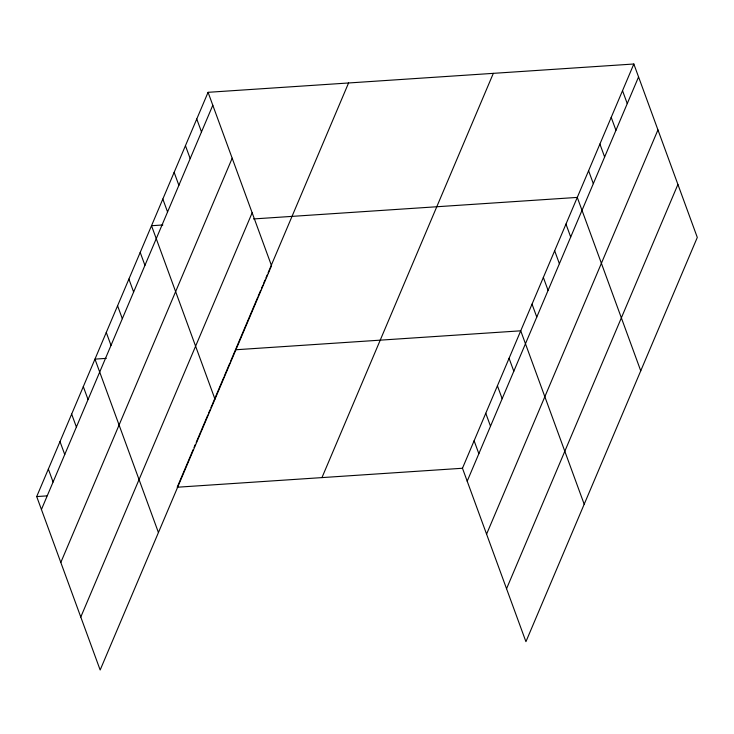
<?xml version="1.0" encoding="UTF-8"?>
<svg xmlns="http://www.w3.org/2000/svg" width="734" height="734" viewBox="0 0 734 734"><rect width="100%" height="100%" fill="white"/><g stroke="black" fill="none" stroke-linecap="round" stroke-linejoin="round"><path stroke-width="1.1" d="M208.071 92.319L271.534 265.745L100.163 669.995L36.7 496.569L208.071 92.319L633.837 64.005L697.3 237.431L525.929 641.681L462.466 468.255L633.837 64.005M41.434 509.497L212.805 105.246M60.812 562.464L232.183 158.205M80.786 617.028L252.157 212.777M193.17 449.557L177.206 487.229L462.466 468.255M194.033 447.52L195.327 444.465M196.189 442.428L200.51 432.253M200.942 431.234L207.85 414.939M208.713 412.903L210.007 409.847M210.869 407.81L212.163 404.764M212.594 403.746L223.815 377.267M224.246 376.248L229.861 363.018M230.724 360.981L257.652 297.444M258.093 296.417L260.698 290.26M261.57 288.214L262.873 285.131M263.745 283.076L265.047 280.003M265.919 277.947L267.222 274.874M268.094 272.819L269.396 269.736M269.837 268.708L348.577 82.97M321.96 477.605L493.331 73.345M467.2 481.183L638.562 76.932M486.578 534.15L657.948 129.9M506.552 588.723L677.913 184.463M162.847 224.971L151.516 225.723L214.979 399.149M253.496 218.943L577.282 197.409L640.745 370.835M106.292 358.366L94.97 359.128L158.434 532.545M235.467 349.779L520.727 330.814L584.2 504.24M36.7 496.569L46.893 495.89M622.524 90.686L627.258 103.613M611.211 117.367L615.945 130.294M599.907 144.047L604.632 156.975M588.595 170.728L593.32 183.656M565.969 224.09L570.703 237.018M554.665 250.771L559.391 263.699M543.353 277.452L548.078 290.38M532.04 304.133L536.774 317.06M509.075 358.302L513.809 371.23M497.423 385.79L502.157 398.718M485.77 413.279L490.505 426.206M474.118 440.767L478.852 453.695M196.758 119L201.492 131.927M185.445 145.681L190.179 158.599M174.142 172.362L178.867 185.28M162.829 199.042L167.563 211.961M140.203 252.404L144.937 265.323M128.9 279.085L133.625 292.004M117.587 305.766L122.321 318.684M106.274 332.447L111.008 345.365M83.309 386.616L88.043 399.544M71.657 414.104L76.391 427.032M60.005 441.593L64.739 454.52M48.352 469.081L53.087 482.009"/></g></svg>
